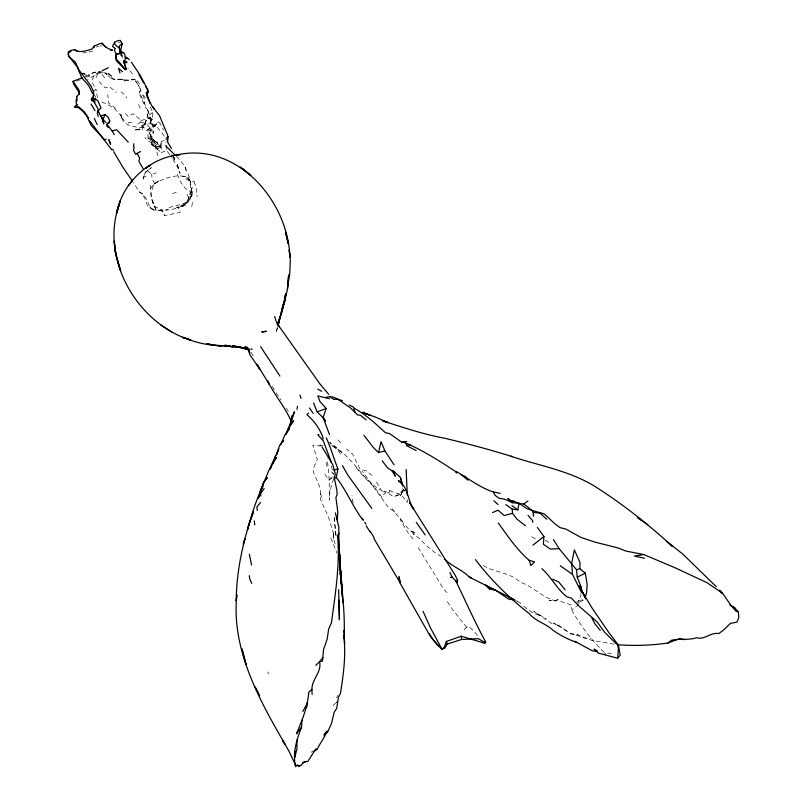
<?xml version="1.0" encoding="UTF-8"?>
<svg xmlns="http://www.w3.org/2000/svg" width="807" height="807" viewBox="0 0 807 807"><rect width="100%" height="100%" fill="white"/><g stroke="black" fill="none" stroke-linecap="round" stroke-linejoin="round"><path stroke-width="0.61" stroke-dasharray="4.04 3.03" d="M580.838 593.639L580.778 595.889L576.793 603.596L584.591 599.662L578.76 600.448L576.269 601.729M333.483 538.824L333.674 532.408L333.483 538.824L335.813 545.885M192.157 195.385L192.651 187.607M142.526 129.907L142.062 126.911L145.078 124.016L145.371 121.484L148.377 118.599L147.399 113.404L148.589 112.486L140.468 94.429L139.772 91.322L140.912 90.102L139.641 92.664L140.257 95.972L146.138 108.451M157.95 155.842L156.023 149.356L155.6 143.505L150.324 135.354L147.873 129.776L153.633 126.608L158.354 121.736L160.331 123.824L163.639 130.018M139.641 92.664L139.772 91.322M176.42 156.387C187.234 166.141 191.905 180.839 191.491 195.102L189.242 200.055L184.228 204.464L185.055 204.08L176.531 207.631C182.493 205.694 188.717 202.92 191.33 196.767L191.279 188.727L191.491 195.102L188.939 201.135C179.598 210.234 165.849 210.708 153.542 210.062L149.9 207.147C147.57 201.528 145.512 194.729 139.47 192.086L133.316 182.584M137.785 123.945L140.761 122.039L140.983 120.445L137.947 117.56L132.842 113.747L128.131 116.531L125.408 113.363M169.742 154.803L166.645 150.435L161.471 152.493L161.128 147.55L160.401 146.36L161.289 141.639L165.062 139.944M155.418 145.482L157.567 143.525L156.921 142.617L152.059 143.061L152.483 140.438L150.324 135.354L151.928 129.513L148.125 130.139M191.794 206.461L192.722 200.943M148.942 138.118L156.921 142.617L157.153 141.961L157.567 143.525L157.153 141.961L148.085 138.633L148.942 138.118L150.243 130.623L154.914 125.388L156.76 124.359L158.354 121.736M413.91 534.748L414.304 532.58L411.146 530.502L413.91 534.748L419.922 538.743L425.582 544.947L436.093 553.501L440.945 556.255M160.401 146.36L157.113 146.723L161.128 147.55L153.481 145.875L157.113 146.723L160.401 146.36L161.289 141.639L161.128 147.55L156.659 148.801L151.605 143.807L150.425 134.073L153.814 131.834L151.928 129.513M107.351 75.001L105.525 73.044L100.704 73.044L100.936 71.894L104.991 72.62L106.776 74.214L104.991 72.62M148.377 118.599L147.58 117.146L147.399 113.404M277.406 326.795L276.075 332.817L277.497 328.056M156.76 124.359L155.539 124.238L154.954 126.568L150.879 124.117L149.255 117.973L150.011 117.419L152.805 119.456L152.503 112.415L150.495 107.129M177.409 174.373L180.607 181.999L185.338 188.556L189.685 190.785L191.188 195.859L188.818 197.332L187.557 202.063L175.089 206.178L166.131 207.994M143.767 176.592L143.091 179.134L145.27 172.385L151.262 167.745L145.27 172.385L143.767 176.592L144.171 177.187L146.773 175.684M150.818 140.035L152.331 145.643L151.605 143.807L155.146 146.975L151.686 144.725L150.818 140.035L153.814 131.834M155.539 124.238L146.521 130.381L143.908 127.667L142.062 126.911L141.881 125.428L145.078 124.016L146.158 120.354L148.417 118.034M96.386 77.502L97.95 72.781L100.108 71.924L87.691 79.49M389.801 490.495L388.944 492.946L383.567 491.826L389.801 490.495L393.645 492.411L400.857 494.277L407.323 502.479L407.303 498.827M333.866 478.622L331.677 483.938L329.438 495.105L329.317 500.189L329.216 480.215L327.37 458.729M150.475 188.586L153.673 184.349L159.645 180.122L154.712 183.784C149.164 191.895 152.029 202.143 156.054 210.254L161.38 210.385L164.759 215.57L180.375 212.332L178.276 207.581M388.903 493.823L393.685 496.809L398.345 494.59L403.52 489.395L399.889 496.84L402.37 491.524L402.33 487.821M86.843 77.159L89.103 76.221L90.414 73.74L93.612 72.65L98.04 71.47L100.704 73.044M403.52 489.395L400.857 494.277L393.685 496.809M336.448 697.803L338.002 695.261M147.136 114.594L148.589 112.486M145.371 121.484L146.158 120.354M464.086 629.924L465.649 627.907L469.23 626.868L474.445 631.669L478.874 637.248M324.898 474.163L329.014 480.054L332.08 476.463M333.785 534.163L328.288 516.571L320.48 499.392L320.228 488.265L313.509 472.014L313.973 467.061L317.353 459.294L312.753 445.171L319.673 445.948L322.568 442.882M182.039 206.33C191.622 199.46 192.419 186.679 187.839 176.612L190.634 182.19L194.174 181.898L196.676 188.989L197.029 196.575M333.13 705.449L335.631 703.089M557.96 599.591L554.641 600.65L549.274 600.428L556.406 600.902L557.96 599.591L561.712 601.76L570.731 604.756L573.495 603.243M152.503 112.415L149.87 114.574L150.041 118.347L150.99 122.805L153.219 126.094L147.378 108.622M85.401 76.504L90.414 73.74L98.04 71.47L100.936 71.894M383.406 494.752L386.059 492.623C361.95 483.121 353.274 454.149 329.579 444.728M311.199 752.295L313.116 750.833M578.891 604.544L572.082 609.709L570.731 604.756M159.988 146.46L160.724 145.502M105.001 140.045L106.504 138.975L104.809 140.055M329.014 480.054L335.187 475.979M153.673 184.349C163.226 178.498 174.665 174.03 185.973 176.723L189.312 180.163L194.174 181.898M182.321 206.733L188.102 203.778M145.159 123.814L141.881 125.428L143.908 127.667C134.436 127.173 121.958 126.225 120.838 114.281L122.19 118.538C117.852 109.207 109.016 104.507 99.947 101.299M172.496 193.65L179.073 191.148M76.302 81.134L82.304 79.036M152.805 119.456L150.929 120.092L149.255 117.973M151.686 144.725L157.526 143.152M96.275 47.008L98.646 46.302M140.983 120.445L150.041 118.347M88.831 52.021L93.511 50.871M607.661 653.438L609.709 652.944L612.463 654.558M92.976 90.626L96.134 89.91L97.627 98.827M147.298 170.781L151.706 173.959L156.276 172.91M319.673 445.948L323.002 445.303M110.63 77.886L114.332 79.843C121.181 79.096 127.839 81.033 134.628 79.106L140.216 88.548L135.657 81.104L137.947 84.523M99.806 46.16L102.106 45.868M118.447 42.448L120.566 42.216M82.849 52.949L86.5 52.596M111.427 77.775L114.241 79.126L121.171 79.207L124.692 80.993L134.789 79.621L136 80.66M159.08 210.274L168.017 209.739M149.345 118.72L150.263 118.71L154.954 126.568L150.99 122.805L146.571 123.844L143.454 125.559L143.908 127.667M131.47 79.641L134.789 79.621L134.628 79.106M250.412 349.159L252.53 349.179L250.352 348.745M566.887 631.024L553.431 623.024L558.938 625.435L570.307 633.767L577.903 634.756L584.45 637.974L591.198 638.246M131.773 122.694L128.353 122.422L128.777 125.721M614.167 644.188L591.37 640.223L572.899 633.989M570.307 633.767L577.903 634.756M185.973 176.723L182.796 176.138L190.634 182.19M400.06 518.76L403.772 523.037L393.645 510.982L389.196 508.259L386.846 505.364L362.424 471.328M558.938 625.435L551.716 623.468L533.72 611.474L546.178 618.737M556.406 600.902C542.586 598.259 533.276 586.376 520.142 582.14C509.681 571.941 494.066 572.647 482.465 565.011M140.761 122.039L146.571 123.844L150.102 128.061M121.171 79.207L124.611 80.276L124.692 80.993M539.187 615.247L532.882 613.068L522.855 605.694M150.243 130.623L147.873 129.776L148.085 138.633M150.284 185.338L150.455 193.266L152.079 200.318L154.934 206.622L161.965 210.102L164.759 215.57M414.304 532.58L410.037 530.572L403.016 522.865M517.337 601.477L520.586 603.192L515.834 600.479M531.752 536.786L537.855 540.054M152.059 143.061L147.469 140.569L144.796 137.432M545.26 540.307L550.334 543.061M139.47 192.086L142.768 194.063M121.161 54.442L122.805 55.421M331.677 445.333L338.093 449.509L342.471 453.433L335.51 446.614L329.71 442.407L339.454 452.303L341.764 456.701M156.659 148.801L161.471 152.493M115.885 108.481L108.582 102.923L107.775 94.57M149.9 207.147L153.542 210.062M119.981 54.705L122.17 56.419L122.876 59.244M372.088 475.434L366.428 470.915L360.083 469.321L352.538 453.998L346.576 448.964M121.02 91.837L124.934 95.044L126.911 98.131M153.411 209.86L147.721 206.471L144.917 198.623L142.032 193.63M99.09 81.628L105.152 87.902L109.55 86.712L116.43 92.482M337.8 439.926L341.442 443.376M152.483 140.438L155.6 143.505L156.044 146.813L158.101 150.405M108.138 75.797L109.702 77.391M159.947 146.077L153.138 139.318L150.425 134.073L151.605 137.16M604.201 652.49C591.592 639.991 580.546 625.818 571.941 610.274M447.017 592.631L443.658 589.1L416.886 545.522M132.429 74.052L127.91 67.919M251.048 352.397L254.578 357.884M331.637 471.863L333.765 474.334M121.675 117.499L124.248 120.536M466.789 627.533L452.878 609.89L446.594 600.64M137.24 80.579L141.114 86.46M104.658 77.694L101.591 74.032L97.95 72.781L94.237 75.717L91.584 81.063L96.134 89.91M172.95 159.382L178.902 169.43L180.032 173.414L176.925 163.155L178.902 169.43M157.395 127.244L163.861 135.566L166 139.52M413.033 539.015L408.382 533.235L400.534 520.545M356.351 467.737C364.229 478.884 376.375 486.782 382.679 499.008M139.954 88.79L141.033 90.263M392.313 508.672L396.287 514.412M143.394 94.913L145.3 97.829M276.206 392.727L280.917 399.949M286.293 408.201L288.311 411.288M186.921 194.406L188.818 197.332M267.662 671.938L268.933 673.926M272.221 386.513L274.854 390.659M376.516 482.051L380.672 489.183M172.012 154.752L174.907 159.998L173.828 157.204M88.578 75.233L89.103 76.221M154.712 183.784L152.039 178.549L151.706 173.959M353.315 502.67L352.356 500.764L351.993 495.599M330.84 538.047L336.892 552.966M142.607 95.095L144.282 98.646L144.735 103.104M94.691 95.226L95.609 97.163M138.552 104.577L140.388 108.703M85.603 74.678L86.44 76.604M120.737 53L122.17 56.419M152.079 200.318L153.259 203.596M320.318 493.38L322.709 500.148M154.934 206.622L156.054 210.254M331.405 465.952L333.261 474.082M325.957 462.542L327.632 468.383M171.356 154.833L172.103 158.162M173.475 156.276L174.584 161.37L174.201 157.536M150.011 117.419L150.263 118.71M191.188 195.859L191.33 196.767M166.504 149.436L166.03 141.83M114.241 79.126L114.332 79.843M335.944 535.414L334.078 516.187M335.954 535.475L334.148 518.114M185.217 167.2L185.57 170.479M578.76 600.448L578.861 603.525"/><path stroke-width="1.21" d="M270.456 468.706L271.596 465.276L276.508 457.549L273.099 461.685L268.499 471.227L261.892 487.499L263.818 482.384L267.268 477.593L263.647 482.435L259.793 493.38L262.88 486.399C255.93 500.158 251.481 515.229 247.416 530.098L248.778 525.165L243.25 544.332L244.965 538.874C239.608 559.059 236.37 580.001 236.229 600.943L236.855 594.87C231.074 648.616 258.704 698.973 284.891 743.933L282.611 740.261L289.108 751.408L295.967 765.964L297.712 764.975L299.185 766.095L301.092 765.288L304.532 761.606L307.81 761.465L315.981 748.634M115.885 54.493L116.067 59.173C121.827 63.531 130.159 78.854 123.562 61.12L125.277 59.98L124.883 54.755L123.602 52.415L115.885 54.493L116.379 60.848L125.458 69.755M344.185 639.194L344.266 630.096L344.185 639.083M338.92 541.689L338.809 527.062L335.369 512.848M585.257 597.301L586.598 592.57L587.153 584.439L585.337 573.162L579.9 568.683L579.991 562.459L574.362 549.91L571.679 563.165L572.476 574.392L581.282 592.045M260.772 496.063L260.843 493.279L264.182 488.608M580.959 589.14L581.02 586.891L577.217 577.176L576.511 569.742L559.13 548.629L553.41 539.55M120.142 53.988L119.789 50.71L120.576 50.538L122.23 43.8L120.334 40.35L117.469 40.804L114.614 42.186L114.554 43.649L116.874 46.463L119.002 47.472L120.576 50.538L122.957 52.808M301.949 720.147L301.606 726.976L296.482 733.825C301.979 720.328 307.8 707.103 308.708 692.376L311.916 689.289C311.805 679.222 322.043 671.918 319.582 661.629L322.871 657.534L323.496 649.716L327.218 638.962L328.671 629.026L331.485 622.691C335.208 594.093 340.191 565.001 337.518 535.828L339.031 533.215M289.461 428.467L289.612 425.703L293.687 420.729L288.089 428.81L285.658 434.61L289.461 428.467L284.619 435.447L280.705 444.909M301.606 726.976C296.744 739.515 292.316 753.153 295.574 766.65L295.967 765.117M74.678 106.817L77.048 104.365L76.816 105.546L76.08 102.086L76.705 96.638L79.5 93.562L78.985 90.112L73.044 81.315L82.213 77.775M537.341 527.395L543.928 536.504L543.373 544.231L550.283 549.063L559.13 548.629M382.225 460.827L387.501 467.737L392.192 471.036L393.493 471.056L400.393 477.421L402.3 484.119L398.325 480.508C408.292 487.025 407.505 499.886 413.497 509.076L409.734 502.781L454.916 574.836L457.589 580.082L457.377 582.543L452.081 577.025L449.953 572.546M278.607 323.96L279.04 319.158L278.102 325.302L282.258 308.466L279.979 317.696L281.683 313.116L285.971 293.809L284.084 303.735L282.127 308.476L284.457 302.494L285.517 293.99L284.72 299.831M292.134 417.855L292.376 415.353L290.52 423.09L294.394 411.842L287.998 429.606M107.553 126.638L107.008 124.48L109.792 121.01L108.309 117.429L104.91 114.523L100.835 116.006L97.708 111.053L101.036 108.098L98.03 101.006L95.287 98.646L91.282 99.15L93.834 95.821L93.592 91.776L90.666 85.461L79.288 70.441L75.222 61.927L69.231 57.085L68.191 54.261L68.454 52.052L71.773 50.185L74.577 49.741C79.954 53.302 86.51 50.7 92.069 48.945L94.358 45.938L98.515 44.304M322.871 657.534L322.507 661.165L319.582 661.629L315.819 665.351M133.801 143.807L133.538 146.289L134.184 147.237L133.468 150.344L135.657 154.278L140.559 151.494M76.705 96.638L76.756 101.188L76.564 98.747M167.644 141.144L168.098 137.17L167.321 134.456L159.514 115.653L151.756 105.707L147.066 96.769L146.198 92.422L148.276 91.141L147.388 88.992L140.125 75.162L131.41 62.22M344.175 640.213C345.779 658.33 343.217 675.772 340.443 693.485L338.456 697.268L336.66 708.395L334.169 712.268L331.516 723.476L327.561 732.221L324.908 733.906M287.746 285.648L288.654 274.884L287.675 288.301L284.084 303.735L284.457 302.494L282.067 309.051M297.016 409.331L297.46 406.224M597.251 650.916L594.073 649.11L598.522 653.156L617.648 658.219L618.384 649.02L617.849 645.277L604.877 632.587L597.16 621.945L579.053 606.218L571.517 598.219L566.786 596.746C556.669 588.666 551.463 577.227 541.901 568.693M337.235 519.738L337.83 512.233L335.914 497.455L337.144 494.63L336.862 490.121L334.159 477.391L335.359 474.193L332.766 464.691L321.943 446.775M283.307 303.795L282.268 310.463L282.682 307.83M306.64 707.628L307.134 702.786M505.818 504.607L512.243 509.116L517.852 509.873L518.992 503.265L513.091 500.976L511.406 500.996L507.764 498.605L512.253 502.64L523.793 503.972L532.075 510.407L544.342 513.958L555.135 524.015L560.078 527.637L565.899 529.089L581.201 537.553L595.324 542.203L618.283 548.014L625.697 551.02L643.835 554.56L674.934 567.735L706.841 582.593L722.568 593.236L731.535 606.228L736.004 611.181L738.355 611.918L738.808 617.416L736.922 622.157L730.466 623.377L723.829 629.843L718.755 633.586C710.624 631.891 704.582 640.344 696.552 637.732C688.341 640.445 679.978 638.438 671.717 640.183L667.964 643.008C651.188 645.449 634.413 645.973 617.567 644.743M489.476 589.049L489.728 587.637L484.997 584.682L489.476 589.049L495.599 590.25L508.692 599.167L514.886 599.934L469.482 577.197C462.371 569.833 452.091 566.474 444.718 559.241M98.484 109.752L94.58 102.681L95.287 98.646M287.272 289.178L289.753 273.886L290.288 259.753L289.209 249.918L289.905 257.11C288.059 200.519 236.844 141.366 176.541 154.994L179.951 154.581C150.304 157.516 124.036 181.222 117.318 210.082L118.942 205.25L116.803 212.433M362.787 519.849C352.689 506.514 346.607 490.646 336.297 477.522L337.901 468.806C333.765 458.537 330.91 448.046 326.351 437.939M294.767 757.491L296.956 748.866L296.926 740.09M384.878 450.851L378.523 452.606L381.025 441.711L384.878 450.851L394.058 464.822M93.894 47.714L94.358 45.938M282.894 306.378L285.063 298.166M270.184 469.089L278.798 448.843L276.71 454.452M137.049 153.269L139.712 158.202L138.854 161.158L143.454 169.309M116.44 213.633L119.073 204.615M258.371 498.575L259.38 495.205M260.056 492.956L261.74 487.327L258.452 497.899M119.295 204.1L120.374 200.671L119.396 203.626M276.66 454.462L279.515 445.615L283.479 440.4L282.4 442.317M272.968 463.238L275.621 455.188M344.256 632.254C344.66 614.803 342.874 596.766 341.048 579.265M329.498 434.529L323.264 418.016L325.675 421.022L323.062 417.713L326.189 408.513L319.925 401.503L317.817 395.894L329.468 398.729M324.787 733.603L327.067 731.011C324.666 737.941 319.986 743.005 317.111 749.491L314.074 751.135M148.276 91.141L147.298 94.863L149.931 103.195M118.942 205.25C100.078 259.42 137.301 323.567 190.946 340.272L188.656 339.434C199.218 343.54 210.566 345.547 221.895 345.699M485.612 641.837L484.442 642.221L478.369 638.7L461.604 639.467L447.29 644.036L444.748 647.89L441.822 649.312L444.153 647.607L446.362 641.444L461.271 636.209L484.452 643.169L485.622 642.796L485.612 641.837C474.849 622.126 465.851 601.659 456.056 581.474L457.589 580.082M104.91 114.523L103.135 119.446L106.161 122.835M108.895 123.259L109.792 121.01M114.614 42.186L112.486 46.423L115.532 48.692M302.817 711.441L307.386 703.24M366.096 419.933L360.547 415.282L357.511 414.949L354.798 412.034L353.658 407.797L363.211 413.789L372.592 421.113L385.453 432.673L389.731 433.672L401.886 442.307L403.782 442.226C422.202 449.892 439.361 460.787 455.965 471.813L456.52 471.641C468.635 478.632 479.62 487.468 493.269 491.937L495.216 495.468L499.109 498.292L504.688 499.17L512.253 502.64L513.091 500.976M73.044 81.315L73.548 83.948L78.854 92.008L79.419 94.005M322.629 439.179L323.203 438.322C320.066 429.031 314.327 420.982 306.942 414.677L308.556 413.174M132.691 180.112L128.484 185.66M260.5 502.519L256.908 506.927L257.251 510.478M532.923 545.149L543.928 536.504M523.793 503.972L527.97 500.955M122.23 43.8L119.789 45.444L119.002 47.472L120.737 53M168.058 136.786L166.716 137.604L167.816 142.456L171.488 148.538M577.217 577.176L585.337 573.162M102.237 70.643L108.34 67.738M115.936 54.866L119.708 53.08M71.5 50.659L68.454 52.052L68.504 55.875L77.26 67.031L81.779 77.785L88.74 85.703L92.583 93.501M334.673 478.258L336.297 477.522M492.532 512.576L498.05 510.206L504.163 515.572L512.516 513.313L516.994 519.214L525.448 525.69M126.528 61.685L126.729 62.573L124.197 62.926L123.562 61.12M667.964 643.008L679.363 638.72L685.032 639.669M313.55 402.935L317.151 411.863L326.189 408.513M325.776 397.387L330.941 396.398M333.826 470.299L337.901 468.806M603.888 654.507L605.613 653.932M617.648 658.219L620.19 655.123L618.434 645.086L608.992 632.759L592.217 608.256L582.21 591.652L585.741 598.844M617.849 645.277L618.434 645.086M91.504 100.734L93.481 100.108M576.511 569.742L579.9 568.683M450.356 577.56L452.081 577.025M107.008 124.48L112.163 131.006L116.632 129.665L128.273 142.173M405.971 443.416L406.597 445.595L410.652 444.435M336.469 702.302L337.467 702.04M82.062 73.911L84.15 73.417L84.826 74.395M302.706 762.524L305.893 761.788M125.408 69.372L126.215 69.19M99.1 43.921L102.156 43.245L104.406 46.009L108.995 48.945L112.576 50.155L110.69 50.316M318.876 434.59L317.867 434.791L323.345 440.965L331.445 462.593M403.238 490.787L406.446 490.121M401.886 442.307L406.799 441.439M643.835 554.56L634.393 556.053L644.48 558.252M135.536 129.735L139.873 129.382M243.22 347.867L229.793 346.526L224.941 345.194L233.263 346.748L215.378 345.396L206.542 343.742L215.378 345.396L221.622 345.658M234.797 346.627L238.146 346.607M246.165 349.118L239.578 347.04L246.165 349.118L249.343 349.149M221.481 345.628L218.152 345.497L221.733 345.658M243.321 347.535L238.832 347.353L232.487 345.537L241.333 347.595M230.973 346.354L224.013 345.89L228.734 346.364M518.992 503.265L526.648 508.551L532.075 510.407L533.205 512.425L540.024 513.06L546.702 519.264M597.119 651.38L592.378 650.835L574.665 641.242M493.269 491.937L500.229 493.39M245.994 347.867L243.815 347.424L249 350.046L245.217 346.324L248.808 350.5M297.612 765.752L299.185 766.095M529.15 560.351L534.597 561.944L530.875 565.515L529.15 560.351C516.944 549.718 507.714 536.1 498.333 523.037M91.282 99.15L93.652 99.927M338.859 399.505L342.45 400.696M362.04 412.559L375.033 416.906L388.036 422.565L382.629 420.861C402.986 427.428 423.443 434.348 444.627 438.231C467.394 443.628 489.98 449.65 512.354 456.661L511.023 456.298C538.844 465.599 568.723 470.552 594.093 485.895C621.945 503.507 647.981 523.985 672.261 546.268L666.632 541.356L682.682 553.965L716.283 586.679M576.652 642.433C568.299 639.457 560.24 635.381 552.977 630.247C545.764 623.357 535.656 621.481 529.13 613.532C509.126 597.755 490.888 580.122 475.515 559.665M366.085 413.809L370.413 415.353L362.706 412.095M332.242 396.741L339.091 399.687M416.21 450.599L406.597 445.595M489.728 587.637L495.599 590.25M444.153 647.607L444.748 647.89M552.795 579.224L558.898 582.129L565.182 589.907M508.965 597.301L514.089 599.772M349.26 405.064L353.607 407.202M738.355 611.918L734.884 608.034L729.952 605.038M113.747 150.273L111.88 149.245L111.689 149.749C104.365 140.226 97.062 130.452 89.728 121M317.776 389.105L321.68 391.284M74.577 49.741L76.917 51.194M468.978 576.48L471.278 577.933M160.976 325.11L171.8 332.03M730.234 605.038L734.884 608.034M329.861 396.792L333.987 399.485L337.588 399.051L350.077 407.616L354.798 412.034M641.858 520.596L637.681 517.65L647.739 524.742M560.32 565.788L572.476 574.392M511.971 505.656L517.852 509.873M461.13 474.657L468.09 480.226L464.882 475.969M108.168 73.467L111.447 76.14M126.659 57.368L129.312 59.708M122.472 71.742L118.528 68.262L119.981 73.064M175.502 155.559L165.596 145.694M493.864 500.733L498.04 504.546M99.019 112.284L97.708 111.053L97.919 111.981M106.282 47.684L102.156 43.245L102.186 44.183M429.324 633.445L433.278 640.072L441.822 649.312M317.151 411.863L323.062 417.713M378.523 452.606L373.066 447.189L363.907 435.245M722.568 593.236L719.592 590.149L721.65 593.024M91.514 99.493L94.58 102.681M106.867 125.892L108.501 127.607M328.721 394.351L319.976 384.001L277.356 323.859M125.61 57.176L126.911 58.629M528.02 515.34L532.519 520.515L532.791 522.331M104.214 139.329L91.13 125.408L86.722 115.915L81.85 110.186L78.41 107.694L74.89 107.149L78.582 106.706L84.493 111.951L88.649 118.256M439.058 646.669L430.343 636.451L400.151 583.259L399.041 576.662L400.211 582.886L373.944 538.572M600.297 630.449L594.809 623.66L591.783 617.678M120.979 51.547L121.897 52.788M100.885 116.39L103.135 119.446L100.835 116.006M371.835 508.4L347.787 475.02L342.491 465.72M416.301 522.341L425.138 534.9M309.464 407.938L313.166 413.345M260.641 346.717L279.898 376.052M91.06 104.103L94.923 110.64M138.915 74.476L143.656 82.96M366.146 525.861L370.302 532.106M113.636 151.706L123.34 167.937L132.146 180.768M362.262 518.387L363.493 520.323M364.734 522.26L365.964 524.197M392.192 471.036L395.269 476.211L393.493 471.056M370.342 531.359L374.125 537.744M112.163 131.006L114.271 134.567M116.561 54.422L114.715 51.295L114.483 49.277M94.298 118.417L97.193 124.571M152.523 106.413L154.167 109.288M259.713 695.775L255.183 687.1L258.512 693.506M441.802 648.838L430.676 628.229L423.05 611.323M145.885 86.964L146.975 89.063M511.406 500.996L512.253 502.64M69.231 51.305L69.856 52.576M579.295 585.711L585.176 597.694M279.404 326.926L276.912 321.822L277.527 325.05M147.52 90.112L148.367 91.887M249.938 352.871L247.356 347.262L249.857 354.687L259.763 369.223L256.878 364.159L269.336 384.394L267.49 380.521C274.239 394.926 285.315 407.051 291.428 421.859M455.965 471.813L456.54 473.073L456.52 471.641M251.784 583.481L249.817 579.123L249.272 575.673M126.729 62.573L126.265 61.322L124.197 62.926L126.265 69.573M446.362 641.444L447.29 644.036M101.541 117.297L103.78 123.985L102.983 120.697M300.022 395.087L301.021 398.436M274.703 316.546L276.024 321.156M97.233 112.798L98.232 116.339M400.393 477.421L402.582 485.804M115.572 253.166L120.657 270.789C117.57 261.165 114.624 251.3 114.312 241.122L115.572 253.166L114.655 246.306M291.761 420.77L291.246 418.672L291.327 422.011M249.323 554.217L251.542 565.001M581.02 586.891L582.472 593.226M324.021 734.471L324.374 736.105M254.255 520.878L254.81 524.863M341.674 582.291L340.14 567.503M461.271 636.209L461.604 639.467M339.323 559.372L339.908 565.172M340.181 572.617L340.544 576.329M340.12 572.213L340.342 574.574M341.966 588.848L339.444 557.133L342.309 596.777M339.444 557.133L341.764 586.346M342.935 602.849L339.333 553.138M93.158 92.906L93.521 97.455M294.737 751.146L295.16 756.805M338.526 542.96L338.869 547.842M339.313 553.945L341.603 586.881M512.243 509.116L512.516 513.313M341.764 589.322L342.007 592.984M533.205 512.425L533.447 516.238M344.216 635.149L344.72 644.228M406.153 469.533L407.273 495.185M338.99 541.265L340.362 570.71L339.777 553.945M311.916 689.289L312.097 694.313M338.658 589.725L339.414 619.796L338.92 600.156M484.442 642.221L484.452 643.169M251.128 518.165L248.385 526.093L253.388 511.951L251.128 518.165M279.868 318.452L278.042 323.557L280.372 317.08L279.868 318.452M148.226 166.434L145.684 168.219L150.233 165.425L148.226 166.434M265.745 331.284L261.68 332L266.411 331.415L265.745 331.284M183.996 337.77L182.372 337.265L188.707 339.273L183.996 337.77M243.179 169.127L240.234 167.069L250.886 175.523L243.179 169.127M110.569 144.15L108.955 139.813L110.569 144.15M287.363 239.084L285.466 232.063L288.21 243.694L287.363 239.084M245.923 664.1L241.999 648.969L245.923 664.1"/></g></svg>
